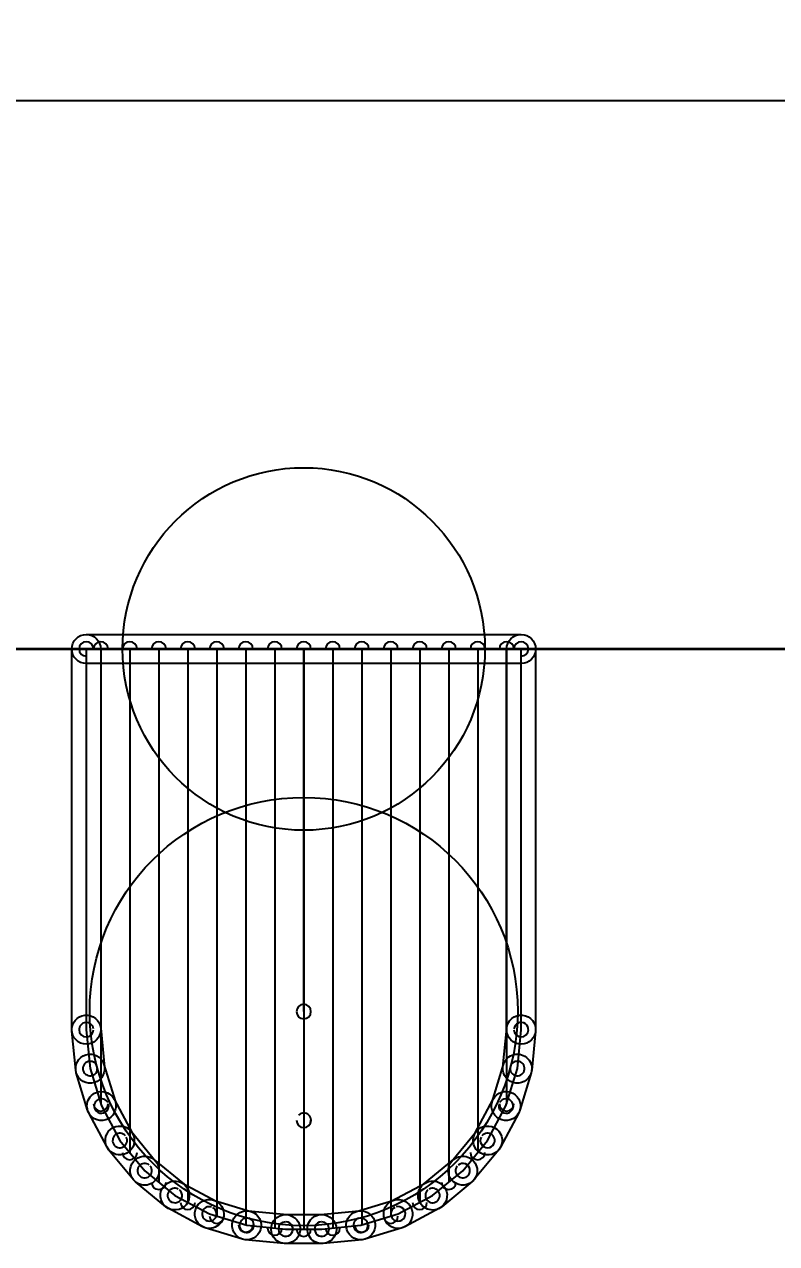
# Model space of a CAD drawing. Extents: x -87.3 to -53.8, y 2.2 to 28.4.
# Drawn here: x -64.466 to -61.83, y 21.313 to 25.584 of the extents above; entities that cross this region are included whole.
import ezdxf

# ---------------------------------------------------------------- set-up
doc = ezdxf.new("R2010")
doc.units = 0
doc.layers.get('0').update_dxf_attribs({"linetype": 'CONTINUOUS'})
doc.layers.get('DEFPOINTS').update_dxf_attribs({"linetype": 'CONTINUOUS'})
for name, color, linetype in [('16', 5, 'CONTINUOUS'), ('17', 3, 'CONTINUOUS'), ('20', 6, 'CONTINUOUS')]:
    doc.layers.add(name, color=color, linetype=linetype)
doc.styles.add('VCDSTYLE33', font='txt', dxfattribs={"width": 0.98})
doc.dimstyles.new('VCDDIMSTYLE01', dxfattribs={"dimtxt": 0.3, "dimasz": 0.18, "dimexe": 0.18, "dimexo": 0.0625, "dimgap": 0.09, "dimtad": 0, "dimtih": 1, "dimtoh": 1, "dimdec": 4, "dimzin": 12, "dimtxsty": 'VCDSTYLE33', "dimsah": 1, "dimcen": 0.09, "dimazin": 3, "dimtfac": 1, "dimtdec": 4, "dimtmove": 0, "dimatfit": 3, "dimtolj": 1, "dimtzin": 0})

# ---------------------------------------------------------------- blocks, each defined once
blk = doc.blocks.new('#POLYLINE_100_')
at = {"layer": '16'}
blk.add_arc((-63.4874, 21.7451), 0.0255, 315, 135, dxfattribs=at)
blk = doc.blocks.new('#POLYLINE_101_')
at = {"layer": '16'}
blk.add_arc((-63.4874, 22.1261), 0.0254, 0, 180, dxfattribs=at)
blk = doc.blocks.new('#POLYLINE_102_')
at = {"layer": '16'}
blk.add_arc((-63.4874, 21.7451), 0.0254, 180, 0, dxfattribs=at)
blk = doc.blocks.new('#POLYLINE_103_')
at = {"layer": '16'}
blk.add_line((-63.4874, 22.1261), (-63.4874, 21.7451), dxfattribs=at)
blk = doc.blocks.new('#POLYLINE_104_')
at = {"layer": '16'}
blk.add_arc((-63.4874, 22.1261), 0.0254, 180, 0, dxfattribs=at)
blk = doc.blocks.new('#POLYLINE_105_')
at = {"layer": '16'}
blk.add_arc((-63.4874, 23.3961), 0.0254, 0, 180, dxfattribs=at)
blk = doc.blocks.new('#POLYLINE_106_')
at = {"layer": '16'}
blk.add_line((-63.4874, 22.1261), (-63.4874, 23.3961), dxfattribs=at)
blk = doc.blocks.new('ROUNDP_4_')
blk.add_circle((0, 0), 0.635)
blk = doc.blocks.new('#POLYLINE_636_')
at = {"layer": '16'}
blk.add_arc((-62.7762, 23.3961), 0.0254, 0, 180, dxfattribs=at)
blk = doc.blocks.new('#POLYLINE_637_')
at = {"layer": '16'}
blk.add_arc((-62.7762, 21.8031), 0.0254, 180, 0, dxfattribs=at)
blk = doc.blocks.new('#POLYLINE_638_')
at = {"layer": '16'}
blk.add_line((-62.7762, 23.3961), (-62.7762, 21.8031), dxfattribs=at)
blk = doc.blocks.new('#POLYLINE_639_')
at = {"layer": '16'}
blk.add_arc((-62.8778, 23.3961), 0.0254, 0, 180, dxfattribs=at)
blk = doc.blocks.new('#POLYLINE_640_')
at = {"layer": '16'}
blk.add_arc((-62.8778, 21.6323), 0.0254, 180, 0, dxfattribs=at)
blk = doc.blocks.new('#POLYLINE_641_')
at = {"layer": '16'}
blk.add_line((-62.8778, 23.3961), (-62.8778, 21.6323), dxfattribs=at)
blk = doc.blocks.new('#POLYLINE_642_')
at = {"layer": '16'}
blk.add_arc((-62.9794, 23.3961), 0.0254, 0, 180, dxfattribs=at)
blk = doc.blocks.new('#POLYLINE_643_')
at = {"layer": '16'}
blk.add_arc((-62.9794, 21.5281), 0.0254, 180, 0, dxfattribs=at)
blk = doc.blocks.new('#POLYLINE_644_')
at = {"layer": '16'}
blk.add_line((-62.9794, 23.3961), (-62.9794, 21.5281), dxfattribs=at)
blk = doc.blocks.new('#POLYLINE_645_')
at = {"layer": '16'}
blk.add_arc((-63.081, 23.3961), 0.0254, 0, 180, dxfattribs=at)
blk = doc.blocks.new('#POLYLINE_646_')
at = {"layer": '16'}
blk.add_arc((-63.081, 21.4577), 0.0254, 180, 0, dxfattribs=at)
blk = doc.blocks.new('#POLYLINE_647_')
at = {"layer": '16'}
blk.add_line((-63.081, 23.3961), (-63.081, 21.4577), dxfattribs=at)
blk = doc.blocks.new('#POLYLINE_648_')
at = {"layer": '16'}
blk.add_arc((-63.1826, 23.3961), 0.0254, 0, 180, dxfattribs=at)
blk = doc.blocks.new('#POLYLINE_649_')
at = {"layer": '16'}
blk.add_arc((-63.1826, 21.4094), 0.0254, 180, 0, dxfattribs=at)
blk = doc.blocks.new('#POLYLINE_650_')
at = {"layer": '16'}
blk.add_line((-63.1826, 23.3961), (-63.1826, 21.4094), dxfattribs=at)
blk = doc.blocks.new('#POLYLINE_651_')
at = {"layer": '16'}
blk.add_arc((-63.2842, 23.3961), 0.0254, 0, 180, dxfattribs=at)
blk = doc.blocks.new('#POLYLINE_652_')
at = {"layer": '16'}
blk.add_arc((-63.2842, 21.3786), 0.0254, 180, 0, dxfattribs=at)
blk = doc.blocks.new('#POLYLINE_653_')
at = {"layer": '16'}
blk.add_line((-63.2842, 23.3961), (-63.2842, 21.3786), dxfattribs=at)
blk = doc.blocks.new('#POLYLINE_654_')
at = {"layer": '16'}
blk.add_arc((-63.3858, 23.3961), 0.0254, 0, 180, dxfattribs=at)
blk = doc.blocks.new('#POLYLINE_655_')
at = {"layer": '16'}
blk.add_arc((-63.3858, 21.3679), 0.0254, 180, 0, dxfattribs=at)
blk = doc.blocks.new('#POLYLINE_656_')
at = {"layer": '16'}
blk.add_line((-63.3858, 23.3961), (-63.3858, 21.3679), dxfattribs=at)
blk = doc.blocks.new('#POLYLINE_657_')
at = {"layer": '16'}
blk.add_arc((-63.4874, 23.3961), 0.0254, 0, 180, dxfattribs=at)
blk = doc.blocks.new('#POLYLINE_658_')
at = {"layer": '16'}
blk.add_arc((-63.4874, 21.3641), 0.0254, 180, 0, dxfattribs=at)
blk = doc.blocks.new('#POLYLINE_659_')
at = {"layer": '16'}
blk.add_line((-63.4874, 23.3961), (-63.4874, 21.3641), dxfattribs=at)
blk = doc.blocks.new('#POLYLINE_660_')
at = {"layer": '16'}
blk.add_arc((-63.589, 23.3961), 0.0254, 0, 180, dxfattribs=at)
blk = doc.blocks.new('#POLYLINE_661_')
at = {"layer": '16'}
blk.add_arc((-63.589, 21.3679), 0.0254, 180, 0, dxfattribs=at)
blk = doc.blocks.new('#POLYLINE_662_')
at = {"layer": '16'}
blk.add_line((-63.589, 23.3961), (-63.589, 21.3679), dxfattribs=at)
blk = doc.blocks.new('#POLYLINE_663_')
at = {"layer": '16'}
blk.add_arc((-63.6906, 23.3961), 0.0254, 0, 180, dxfattribs=at)
blk = doc.blocks.new('#POLYLINE_664_')
at = {"layer": '16'}
blk.add_arc((-63.6906, 21.3786), 0.0254, 180, 0, dxfattribs=at)
blk = doc.blocks.new('#POLYLINE_665_')
at = {"layer": '16'}
blk.add_line((-63.6906, 23.3961), (-63.6906, 21.3786), dxfattribs=at)
blk = doc.blocks.new('#POLYLINE_666_')
at = {"layer": '16'}
blk.add_arc((-63.7922, 23.3961), 0.0254, 0, 180, dxfattribs=at)
blk = doc.blocks.new('#POLYLINE_667_')
at = {"layer": '16'}
blk.add_arc((-63.7922, 21.4094), 0.0254, 180, 0, dxfattribs=at)
blk = doc.blocks.new('#POLYLINE_668_')
at = {"layer": '16'}
blk.add_line((-63.7922, 23.3961), (-63.7922, 21.4094), dxfattribs=at)
blk = doc.blocks.new('#POLYLINE_669_')
at = {"layer": '16'}
blk.add_arc((-63.8938, 23.3961), 0.0254, 0, 180, dxfattribs=at)
blk = doc.blocks.new('#POLYLINE_670_')
at = {"layer": '16'}
blk.add_arc((-63.8938, 21.4577), 0.0254, 180, 0, dxfattribs=at)
blk = doc.blocks.new('#POLYLINE_671_')
at = {"layer": '16'}
blk.add_line((-63.8938, 23.3961), (-63.8938, 21.4577), dxfattribs=at)
blk = doc.blocks.new('#POLYLINE_672_')
at = {"layer": '16'}
blk.add_arc((-63.9954, 23.3961), 0.0254, 0, 180, dxfattribs=at)
blk = doc.blocks.new('#POLYLINE_673_')
at = {"layer": '16'}
blk.add_arc((-63.9954, 21.5281), 0.0254, 180, 0, dxfattribs=at)
blk = doc.blocks.new('#POLYLINE_674_')
at = {"layer": '16'}
blk.add_line((-63.9954, 23.3961), (-63.9954, 21.5281), dxfattribs=at)
blk = doc.blocks.new('#POLYLINE_675_')
at = {"layer": '16'}
blk.add_arc((-64.097, 23.3961), 0.0254, 0, 180, dxfattribs=at)
blk = doc.blocks.new('#POLYLINE_676_')
at = {"layer": '16'}
blk.add_arc((-64.097, 21.6323), 0.0254, 180, 0, dxfattribs=at)
blk = doc.blocks.new('#POLYLINE_677_')
at = {"layer": '16'}
blk.add_line((-64.097, 23.3961), (-64.097, 21.6323), dxfattribs=at)
blk = doc.blocks.new('#POLYLINE_678_')
at = {"layer": '16'}
blk.add_arc((-64.1986, 23.3961), 0.0254, 0, 180, dxfattribs=at)
blk = doc.blocks.new('#POLYLINE_679_')
at = {"layer": '16'}
blk.add_arc((-64.1986, 21.8031), 0.0254, 180, 0, dxfattribs=at)
blk = doc.blocks.new('#POLYLINE_680_')
at = {"layer": '16'}
blk.add_line((-64.1986, 23.3961), (-64.1986, 21.8031), dxfattribs=at)
blk = doc.blocks.new('#POLYLINE_681_')
at = {"layer": '16'}
blk.add_arc((-62.7254, 23.3961), 0.0254, 270, 90, dxfattribs=at)
blk = doc.blocks.new('#POLYLINE_682_')
at = {"layer": '16'}
blk.add_arc((-64.2494, 23.3961), 0.0254, 90, 270, dxfattribs=at)
blk = doc.blocks.new('#POLYLINE_683_')
at = {"layer": '16'}
blk.add_line((-62.7254, 23.3961), (-64.2494, 23.3961), dxfattribs=at)
blk = doc.blocks.new('#POLYLINE_684_')
at = {"layer": '16'}
blk.add_arc((-62.7254, 22.0626), 0.0254, 180, 0, dxfattribs=at)
blk = doc.blocks.new('#POLYLINE_685_')
at = {"layer": '16'}
blk.add_arc((-62.7254, 23.3961), 0.0254, 0, 180, dxfattribs=at)
blk = doc.blocks.new('#POLYLINE_686_')
at = {"layer": '16'}
blk.add_line((-62.7254, 22.0626), (-62.7254, 23.3961), dxfattribs=at)
blk = doc.blocks.new('#POLYLINE_687_')
at = {"layer": '16'}
blk.add_arc((-62.7388, 21.9263), 0.0254, 174.3567, 354.3567, dxfattribs=at)
blk = doc.blocks.new('#POLYLINE_688_')
at = {"layer": '16'}
blk.add_arc((-62.7254, 22.0626), 0.0254, 354.3567, 174.3567, dxfattribs=at)
blk = doc.blocks.new('#POLYLINE_689_')
at = {"layer": '16'}
blk.add_line((-62.7388, 21.9263), (-62.7254, 22.0626), dxfattribs=at)
blk = doc.blocks.new('#POLYLINE_690_')
at = {"layer": '16'}
blk.add_arc((-62.7786, 21.7953), 0.0254, 163.0631, 343.0631, dxfattribs=at)
blk = doc.blocks.new('#POLYLINE_691_')
at = {"layer": '16'}
blk.add_arc((-62.7388, 21.9264), 0.0254, 343.1711, 163.1711, dxfattribs=at)
blk = doc.blocks.new('#POLYLINE_692_')
at = {"layer": '16'}
blk.add_line((-62.7786, 21.7953), (-62.7388, 21.9263), dxfattribs=at)
blk = doc.blocks.new('#POLYLINE_693_')
at = {"layer": '16'}
blk.add_arc((-62.8431, 21.6746), 0.0254, 151.9209, 331.9209, dxfattribs=at)
blk = doc.blocks.new('#POLYLINE_694_')
at = {"layer": '16'}
blk.add_arc((-62.7786, 21.7953), 0.0254, 331.8214, 151.8214, dxfattribs=at)
blk = doc.blocks.new('#POLYLINE_695_')
at = {"layer": '16'}
blk.add_line((-62.8431, 21.6745), (-62.7786, 21.7953), dxfattribs=at)
blk = doc.blocks.new('#POLYLINE_696_')
at = {"layer": '16'}
blk.add_arc((-62.93, 21.5687), 0.0254, 140.6709, 320.6709, dxfattribs=at)
blk = doc.blocks.new('#POLYLINE_697_')
at = {"layer": '16'}
blk.add_arc((-62.8432, 21.6745), 0.0254, 320.6709, 140.6709, dxfattribs=at)
blk = doc.blocks.new('#POLYLINE_698_')
at = {"layer": '16'}
blk.add_line((-62.93, 21.5687), (-62.8431, 21.6745), dxfattribs=at)
blk = doc.blocks.new('#POLYLINE_699_')
at = {"layer": '16'}
blk.add_arc((-63.0358, 21.4819), 0.0254, 129.3291, 309.3291, dxfattribs=at)
blk = doc.blocks.new('#POLYLINE_700_')
at = {"layer": '16'}
blk.add_arc((-62.93, 21.5687), 0.0254, 309.3291, 129.3291, dxfattribs=at)
blk = doc.blocks.new('#POLYLINE_701_')
at = {"layer": '16'}
blk.add_line((-63.0358, 21.4818), (-62.93, 21.5687), dxfattribs=at)
blk = doc.blocks.new('#POLYLINE_702_')
at = {"layer": '16'}
blk.add_arc((-63.1566, 21.4173), 0.0254, 118.1786, 298.1786, dxfattribs=at)
blk = doc.blocks.new('#POLYLINE_703_')
at = {"layer": '16'}
blk.add_arc((-63.0359, 21.4818), 0.0254, 298.0791, 118.0791, dxfattribs=at)
blk = doc.blocks.new('#POLYLINE_704_')
at = {"layer": '16'}
blk.add_line((-63.1566, 21.4173), (-63.0358, 21.4818), dxfattribs=at)
blk = doc.blocks.new('#POLYLINE_705_')
at = {"layer": '16'}
blk.add_arc((-63.2877, 21.3775), 0.0254, 106.8289, 286.8289, dxfattribs=at)
blk = doc.blocks.new('#POLYLINE_706_')
at = {"layer": '16'}
blk.add_arc((-63.1566, 21.4173), 0.0254, 286.9369, 106.9369, dxfattribs=at)
blk = doc.blocks.new('#POLYLINE_707_')
at = {"layer": '16'}
blk.add_line((-63.2876, 21.3775), (-63.1566, 21.4173), dxfattribs=at)
blk = doc.blocks.new('#POLYLINE_708_')
at = {"layer": '16'}
blk.add_arc((-63.4239, 21.3641), 0.0254, 95.6433, 275.6433, dxfattribs=at)
blk = doc.blocks.new('#POLYLINE_709_')
at = {"layer": '16'}
blk.add_arc((-63.2876, 21.3775), 0.0254, 275.6433, 95.6433, dxfattribs=at)
blk = doc.blocks.new('#POLYLINE_710_')
at = {"layer": '16'}
blk.add_line((-63.4239, 21.3641), (-63.2876, 21.3775), dxfattribs=at)
blk = doc.blocks.new('#POLYLINE_711_')
at = {"layer": '16'}
blk.add_arc((-63.5509, 21.3641), 0.0254, 90, 270, dxfattribs=at)
blk = doc.blocks.new('#POLYLINE_712_')
at = {"layer": '16'}
blk.add_arc((-63.4239, 21.3641), 0.0254, 270, 90, dxfattribs=at)
blk = doc.blocks.new('#POLYLINE_713_')
at = {"layer": '16'}
blk.add_line((-63.5509, 21.3641), (-63.4239, 21.3641), dxfattribs=at)
blk = doc.blocks.new('#POLYLINE_714_')
at = {"layer": '16'}
blk.add_arc((-63.6872, 21.3775), 0.0254, 84.3567, 264.3567, dxfattribs=at)
blk = doc.blocks.new('#POLYLINE_715_')
at = {"layer": '16'}
blk.add_arc((-63.5509, 21.3641), 0.0254, 264.3567, 84.3567, dxfattribs=at)
blk = doc.blocks.new('#POLYLINE_716_')
at = {"layer": '16'}
blk.add_line((-63.6872, 21.3775), (-63.5509, 21.3641), dxfattribs=at)
blk = doc.blocks.new('#POLYLINE_717_')
at = {"layer": '16'}
blk.add_arc((-63.8182, 21.4173), 0.0254, 73.0631, 253.0631, dxfattribs=at)
blk = doc.blocks.new('#POLYLINE_718_')
at = {"layer": '16'}
blk.add_arc((-63.6872, 21.3775), 0.0254, 253.1711, 73.1711, dxfattribs=at)
blk = doc.blocks.new('#POLYLINE_719_')
at = {"layer": '16'}
blk.add_line((-63.8182, 21.4173), (-63.6872, 21.3775), dxfattribs=at)
blk = doc.blocks.new('#POLYLINE_720_')
at = {"layer": '16'}
blk.add_arc((-63.939, 21.4818), 0.0254, 61.9209, 241.9209, dxfattribs=at)
blk = doc.blocks.new('#POLYLINE_721_')
at = {"layer": '16'}
blk.add_arc((-63.8182, 21.4173), 0.0254, 241.8214, 61.8214, dxfattribs=at)
blk = doc.blocks.new('#POLYLINE_722_')
at = {"layer": '16'}
blk.add_line((-63.939, 21.4818), (-63.8182, 21.4173), dxfattribs=at)
blk = doc.blocks.new('#POLYLINE_723_')
at = {"layer": '16'}
blk.add_arc((-64.0448, 21.5687), 0.0254, 50.6709, 230.6709, dxfattribs=at)
blk = doc.blocks.new('#POLYLINE_724_')
at = {"layer": '16'}
blk.add_arc((-63.939, 21.4819), 0.0254, 230.6709, 50.6709, dxfattribs=at)
blk = doc.blocks.new('#POLYLINE_725_')
at = {"layer": '16'}
blk.add_line((-64.0448, 21.5687), (-63.939, 21.4818), dxfattribs=at)
blk = doc.blocks.new('#POLYLINE_726_')
at = {"layer": '16'}
blk.add_arc((-64.1317, 21.6745), 0.0254, 39.3291, 219.3291, dxfattribs=at)
blk = doc.blocks.new('#POLYLINE_727_')
at = {"layer": '16'}
blk.add_arc((-64.0449, 21.5687), 0.0254, 219.3291, 39.3291, dxfattribs=at)
blk = doc.blocks.new('#POLYLINE_728_')
at = {"layer": '16'}
blk.add_line((-64.1317, 21.6745), (-64.0448, 21.5687), dxfattribs=at)
blk = doc.blocks.new('#POLYLINE_729_')
at = {"layer": '16'}
blk.add_arc((-64.1962, 21.7953), 0.0254, 28.1786, 208.1786, dxfattribs=at)
blk = doc.blocks.new('#POLYLINE_730_')
at = {"layer": '16'}
blk.add_arc((-64.1317, 21.6746), 0.0254, 208.0791, 28.0791, dxfattribs=at)
blk = doc.blocks.new('#POLYLINE_731_')
at = {"layer": '16'}
blk.add_line((-64.1962, 21.7953), (-64.1317, 21.6745), dxfattribs=at)
blk = doc.blocks.new('#POLYLINE_732_')
at = {"layer": '16'}
blk.add_arc((-64.236, 21.9264), 0.0254, 16.8289, 196.8289, dxfattribs=at)
blk = doc.blocks.new('#POLYLINE_733_')
at = {"layer": '16'}
blk.add_arc((-64.1962, 21.7953), 0.0254, 196.9369, 16.9369, dxfattribs=at)
blk = doc.blocks.new('#POLYLINE_734_')
at = {"layer": '16'}
blk.add_line((-64.236, 21.9263), (-64.1962, 21.7953), dxfattribs=at)
blk = doc.blocks.new('#POLYLINE_735_')
at = {"layer": '16'}
blk.add_arc((-64.2494, 22.0626), 0.0254, 5.6433, 185.6433, dxfattribs=at)
blk = doc.blocks.new('#POLYLINE_736_')
at = {"layer": '16'}
blk.add_arc((-64.236, 21.9263), 0.0254, 185.6433, 5.6433, dxfattribs=at)
blk = doc.blocks.new('#POLYLINE_737_')
at = {"layer": '16'}
blk.add_line((-64.2494, 22.0626), (-64.236, 21.9263), dxfattribs=at)
blk = doc.blocks.new('#POLYLINE_738_')
at = {"layer": '16'}
blk.add_arc((-64.2494, 23.3961), 0.0254, 0, 180, dxfattribs=at)
blk = doc.blocks.new('#POLYLINE_739_')
at = {"layer": '16'}
blk.add_arc((-64.2494, 22.0626), 0.0254, 180, 0, dxfattribs=at)
blk = doc.blocks.new('#POLYLINE_740_')
at = {"layer": '16'}
blk.add_line((-64.2494, 23.3961), (-64.2494, 22.0626), dxfattribs=at)
blk = doc.blocks.new('ROUNDP_11_')
blk.add_circle((0, 0), 0.75)
blk = doc.blocks.new('*D2016')
at = {"color": 0}
for p, q in [((-76.1874, 23.5094), (-76.1874, 25.4966)), ((-60.9474, 23.5094), (-60.9474, 25.4966)), ((-76.0074, 25.3166), (-69.5044, 25.3166)), ((-61.1274, 25.3166), (-67.6304, 25.3166))]:
    blk.add_line(p, q, dxfattribs=at)
for points in [[(-76.0074, 25.3466), (-76.0074, 25.2866), (-76.1874, 25.3166)], [(-61.1274, 25.2866), (-61.1274, 25.3466), (-60.9474, 25.3166)]]:
    blk.add_solid(points, dxfattribs=at)
at = {"layer": 'DEFPOINTS', "color": 0}
for p in [(-76.1874, 25.3166), (-76.1874, 23.4469), (-60.9474, 23.4469)]:
    blk.add_point(p, dxfattribs=at)
at = {"color": 0, "insert": (-68.5674, 25.3166), "char_height": 0.3, "attachment_point": 5, "style": 'VCDSTYLE33'}
blk.add_mtext('\\A1;15.2400', dxfattribs=at)
blk = doc.blocks.new('*D2018')
at = {"color": 0}
for p, q in [((-79.0449, 21.5523), (-79.0449, 28.3376)), ((-58.0899, 21.5523), (-58.0899, 28.3376)), ((-78.8649, 28.1576), (-69.5254, 28.1576)), ((-58.2699, 28.1576), (-67.6094, 28.1576))]:
    blk.add_line(p, q, dxfattribs=at)
for points in [[(-78.8649, 28.1876), (-78.8649, 28.1276), (-79.0449, 28.1576)], [(-58.2699, 28.1276), (-58.2699, 28.1876), (-58.0899, 28.1576)]]:
    blk.add_solid(points, dxfattribs=at)
at = {"layer": 'DEFPOINTS', "color": 0}
for p in [(-58.0899, 28.1576), (-79.0449, 21.4898), (-58.0899, 21.4898)]:
    blk.add_point(p, dxfattribs=at)
at = {"color": 0, "insert": (-68.5674, 28.1576), "char_height": 0.3, "attachment_point": 5, "style": 'VCDSTYLE33'}
blk.add_mtext('\\A1;20.9550', dxfattribs=at)
blk = doc.blocks.new('ROUNDP_29_')
blk.add_circle((0, 0), 0.635)
blk = doc.blocks.new('ROUNDP_36_')
blk.add_circle((0, 0), 0.75)

msp = doc.modelspace()

# ---------------------------------------------------------------- linework, layer by layer
at = {"layer": '16'}
for points in [[(-64.24942, 23.4469), (-62.72542, 23.4469, -1), (-62.72542, 23.3453), (-64.24942, 23.3453, -1)], [(-64.30022, 22.0626), (-64.30022, 23.3961, -1), (-64.19862, 23.3961), (-64.19862, 22.0626, -1)], [(-62.67462, 23.3961), (-62.67462, 22.0626, -1), (-62.77622, 22.0626), (-62.77622, 23.3961, -1)], [(-64.28652, 21.9213), (-64.30002, 22.0576, -1), (-64.19882, 22.0676), (-64.18542, 21.9313, -1)], [(-62.67482, 22.0576), (-62.68832, 21.9213, -1), (-62.78942, 21.9313), (-62.77602, 22.0676, -1)], [(-64.24482, 21.7806), (-64.28462, 21.9116, -1), (-64.18742, 21.9411), (-64.14762, 21.81, -1)], [(-62.69022, 21.9116), (-62.73002, 21.7806, -1), (-62.82722, 21.81), (-62.78742, 21.9411, -1)], [(-64.17652, 21.6506), (-64.24102, 21.7713, -1), (-64.15142, 21.8192), (-64.08692, 21.6985, -1)], [(-62.73382, 21.7713), (-62.79832, 21.6506, -1), (-62.88792, 21.6985), (-62.82342, 21.8192, -1)], [(-64.08412, 21.5365), (-64.17102, 21.6423, -1), (-64.09242, 21.7068), (-64.00552, 21.6009, -1)], [(-62.80382, 21.6423), (-62.89072, 21.5365, -1), (-62.96932, 21.6009), (-62.88242, 21.7068, -1)], [(-63.97122, 21.4425), (-64.07702, 21.5294, -1), (-64.01262, 21.608), (-63.90672, 21.5211, -1)], [(-62.89782, 21.5294), (-63.00362, 21.4425, -1), (-63.06812, 21.5211), (-62.96222, 21.608, -1)], [(-63.84222, 21.3725), (-63.96292, 21.437, -1), (-63.91502, 21.5266), (-63.79432, 21.4621, -1)], [(-63.01192, 21.437), (-63.13262, 21.3725, -1), (-63.18052, 21.4621), (-63.05982, 21.5266, -1)], [(-63.70192, 21.3289), (-63.83292, 21.3687, -1), (-63.80352, 21.4659), (-63.67242, 21.4261, -1)], [(-63.14192, 21.3687), (-63.27292, 21.3289, -1), (-63.30242, 21.4261), (-63.17132, 21.4659, -1)], [(-63.55592, 21.3135), (-63.69222, 21.327, -1), (-63.68222, 21.4281), (-63.54592, 21.4147, -1)], [(-63.42392, 21.3133), (-63.55092, 21.3133, -1), (-63.55092, 21.4149), (-63.42392, 21.4149, -1)], [(-63.28262, 21.327), (-63.41892, 21.3135, -1), (-63.42892, 21.4147), (-63.29262, 21.4281, -1)]]:
    msp.add_lwpolyline(points, format="xyb", close=True, dxfattribs=at)
at = {"layer": '20'}
msp.add_lwpolyline([(-59.99492, 23.3948), (-77.13992, 23.3948, -1), (-77.13992, 23.3974), (-59.99492, 23.3974, -1)], format="xyb", close=True, dxfattribs=at)

# ---------------------------------------------------------------- block references
at = {"layer": '16'}
for name in ['#POLYLINE_682_', '#POLYLINE_738_', '#POLYLINE_678_', '#POLYLINE_675_', '#POLYLINE_672_', '#POLYLINE_669_', '#POLYLINE_666_', '#POLYLINE_663_', '#POLYLINE_660_', '#POLYLINE_105_', '#POLYLINE_657_', '#POLYLINE_654_', '#POLYLINE_651_', '#POLYLINE_648_', '#POLYLINE_645_', '#POLYLINE_642_', '#POLYLINE_639_', '#POLYLINE_636_', '#POLYLINE_685_', '#POLYLINE_681_', '#POLYLINE_683_', '#POLYLINE_740_', '#POLYLINE_680_', '#POLYLINE_677_', '#POLYLINE_674_', '#POLYLINE_671_', '#POLYLINE_668_', '#POLYLINE_665_', '#POLYLINE_662_', '#POLYLINE_106_', '#POLYLINE_659_', '#POLYLINE_656_', '#POLYLINE_653_', '#POLYLINE_650_', '#POLYLINE_647_', '#POLYLINE_644_', '#POLYLINE_641_', '#POLYLINE_638_', '#POLYLINE_686_', '#POLYLINE_101_', '#POLYLINE_104_', '#POLYLINE_103_', '#POLYLINE_735_', '#POLYLINE_688_', '#POLYLINE_739_', '#POLYLINE_737_', '#POLYLINE_684_', '#POLYLINE_689_', '#POLYLINE_732_', '#POLYLINE_691_', '#POLYLINE_736_', '#POLYLINE_734_', '#POLYLINE_692_', '#POLYLINE_687_', '#POLYLINE_729_', '#POLYLINE_694_', '#POLYLINE_679_', '#POLYLINE_733_', '#POLYLINE_731_', '#POLYLINE_695_', '#POLYLINE_690_', '#POLYLINE_637_', '#POLYLINE_102_', '#POLYLINE_100_', '#POLYLINE_726_', '#POLYLINE_697_', '#POLYLINE_730_', '#POLYLINE_728_', '#POLYLINE_698_', '#POLYLINE_693_', '#POLYLINE_676_', '#POLYLINE_640_', '#POLYLINE_723_', '#POLYLINE_727_', '#POLYLINE_725_', '#POLYLINE_701_', '#POLYLINE_696_', '#POLYLINE_700_', '#POLYLINE_673_', '#POLYLINE_643_', '#POLYLINE_720_', '#POLYLINE_724_', '#POLYLINE_722_', '#POLYLINE_704_', '#POLYLINE_699_', '#POLYLINE_703_', '#POLYLINE_670_', '#POLYLINE_717_', '#POLYLINE_721_', '#POLYLINE_702_', '#POLYLINE_706_', '#POLYLINE_646_', '#POLYLINE_719_', '#POLYLINE_667_', '#POLYLINE_714_', '#POLYLINE_718_', '#POLYLINE_705_', '#POLYLINE_709_', '#POLYLINE_707_', '#POLYLINE_649_', '#POLYLINE_664_', '#POLYLINE_716_', '#POLYLINE_661_', '#POLYLINE_711_', '#POLYLINE_715_', '#POLYLINE_713_', '#POLYLINE_658_', '#POLYLINE_708_', '#POLYLINE_712_', '#POLYLINE_710_', '#POLYLINE_655_', '#POLYLINE_652_']:
    msp.add_blockref(name, (0, 0), dxfattribs=at)
at = {"layer": '17'}
for name, p in [('ROUNDP_4_', (-63.48742, 23.3961)), ('ROUNDP_29_', (-63.48742, 23.3961)), ('ROUNDP_11_', (-63.48742, 22.1261)), ('ROUNDP_36_', (-63.48742, 22.1261))]:
    msp.add_blockref(name, p, dxfattribs=at)

# ---------------------------------------------------------------- dimensions: what is measured, and where the dimension line sits
for base, p1, p2, text, picture, middle in [((-58.08992, 28.15757), (-79.04492, 21.4898), (-58.08992, 21.4898), '20.9550', '*D2018', (-68.56742, 28.15757)), ((-76.18742, 25.31661), (-60.94742, 23.4469), (-76.18742, 23.4469), '15.2400', '*D2016', (-68.56742, 25.31661))]:
    dim = msp.add_linear_dim(base=base, p1=p1, p2=p2, text=text, dimstyle='VCDDIMSTYLE01')
    dim.commit()
    dim.dimension.update_dxf_attribs({"geometry": picture, "text_midpoint": middle})

doc.saveas('drawing.dxf')
